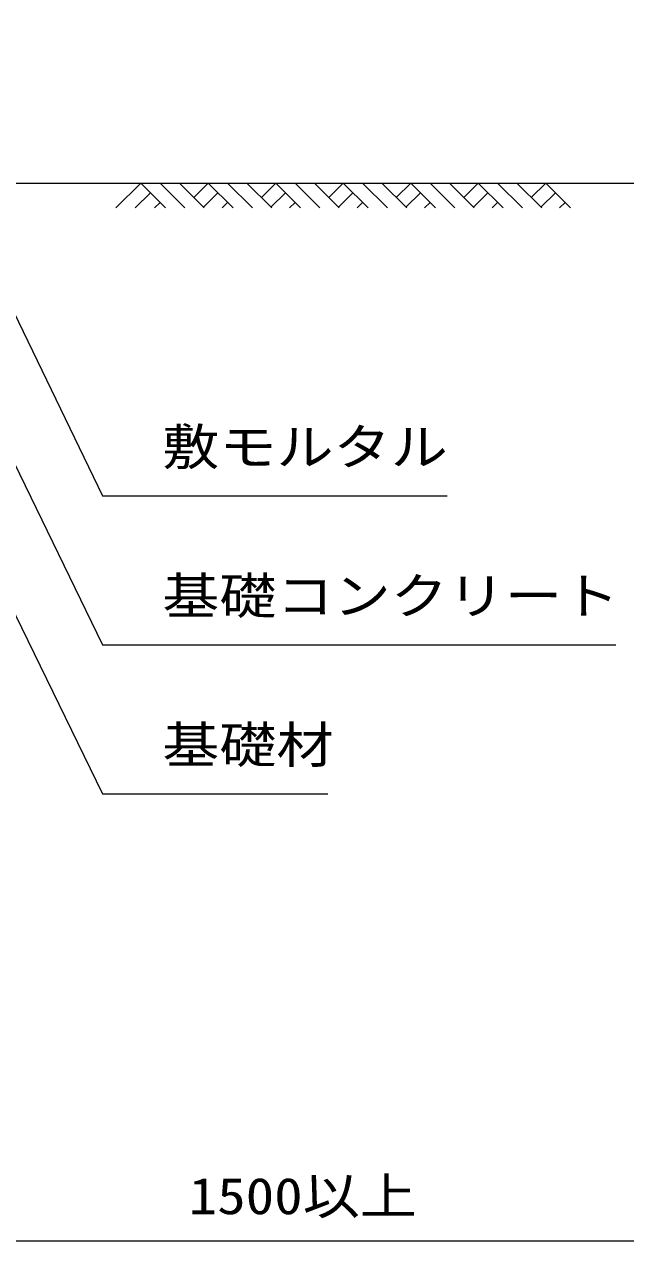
# Model space of a CAD drawing. Units: millimetres at full size; details may follow other scales. Extents: x 0 to 33600, y -111040 to -87280.
# Drawn here: x 28764 to 29975, y -97936 to -95486 of the extents above; entities that cross this region are included whole.
import ezdxf
from ezdxf.enums import TextEntityAlignment as Align

# ---------------------------------------------------------------- set-up
doc = ezdxf.new("R2010")
doc.units = ezdxf.units.MM
doc.header["$LTSCALE"] = 80.0044
for name, color, linetype, lineweight in [('0_2', 4, 'Continuous', 13), ('寸法', 6, 'Continuous', 13), ('ﾊｯﾁﾝｸﾞ', 4, 'Continuous', 9)]:
    doc.layers.add(name, color=color, linetype=linetype, lineweight=lineweight)
doc.styles.add('ＭＳ ゴシック', font='')
doc.styles.get('ＭＳ ゴシック').set_extended_font_data('MS Gothic')

msp = doc.modelspace()

# ---------------------------------------------------------------- linework, layer by layer
at = {"layer": '0_2'}
msp.add_lwpolyline([(28722.5, -95806), (30075, -95806), (30075, -93803)], dxfattribs=at)
at = {"layer": '寸法'}
msp.add_line((28575, -97936), (30075, -97936), dxfattribs=at)
for points in [[(28472, -95506), (28506.84, -95578.01), (28922, -96436), (29615.33, -96436)], [(28397, -95656), (28431.98, -95727.95), (28922, -96736), (29955.33, -96736)], [(28322, -95806), (28357.07, -95877.9), (28922, -97036), (29375.33, -97036)]]:
    msp.add_lwpolyline(points, dxfattribs=at)
at = {"layer": 'ﾊｯﾁﾝｸﾞ'}
for p, q in [((28948.79, -95856), (28998.79, -95806)), ((28987.68, -95856), (29018.23, -95825.44)), ((28998.79, -95806), (29048.79, -95856)), ((29037.68, -95806), (29087.68, -95856)), ((29076.57, -95806), (29126.57, -95856)), ((29105.62, -95835.05), (29134.67, -95806)), ((29125.06, -95854.5), (29154.11, -95825.44)), ((29134.67, -95806), (29184.67, -95856)), ((29173.56, -95806), (29223.56, -95856)), ((29212.45, -95806), (29262.45, -95856)), ((29241.5, -95835.05), (29270.55, -95806)), ((29260.94, -95854.5), (29289.99, -95825.44)), ((29270.55, -95806), (29320.55, -95856)), ((29309.44, -95806), (29359.44, -95856)), ((29348.33, -95806), (29398.33, -95856)), ((29377.38, -95835.05), (29406.43, -95806)), ((29396.83, -95854.5), (29425.88, -95825.44)), ((29406.43, -95806), (29456.43, -95856)), ((29445.32, -95806), (29495.32, -95856)), ((29484.21, -95806), (29534.21, -95856)), ((29513.26, -95835.05), (29542.31, -95806)), ((29532.71, -95854.5), (29561.76, -95825.44)), ((29542.31, -95806), (29592.31, -95856)), ((29581.2, -95806), (29631.2, -95856)), ((29620.09, -95806), (29670.09, -95856)), ((29649.14, -95835.05), (29678.2, -95806)), ((29668.59, -95854.5), (29697.64, -95825.44)), ((29678.2, -95806), (29728.2, -95856)), ((29717.09, -95806), (29767.09, -95856)), ((29755.98, -95806), (29805.98, -95856)), ((29785.03, -95835.05), (29814.08, -95806)), ((29804.47, -95854.5), (29833.52, -95825.44)), ((29814.08, -95806), (29864.08, -95856)), ((29026.57, -95856), (29037.68, -95844.89)), ((29162.45, -95856), (29173.56, -95844.89)), ((29298.33, -95856), (29309.44, -95844.89)), ((29434.21, -95856), (29445.32, -95844.89)), ((29570.09, -95856), (29581.2, -95844.89)), ((29705.98, -95856), (29717.09, -95844.89)), ((29841.86, -95856), (29852.97, -95844.89))]:
    msp.add_line(p, q, dxfattribs=at)

# ---------------------------------------------------------------- texts
at = {"layer": '寸法', "style": 'ＭＳ ゴシック', "width": 1.15}
for s, p in [('敷モルタル', (29042, -96396)), ('基礎コンクリート', (29042, -96696)), ('基礎材', (29042, -96996))]:
    msp.add_text(s, height=73.31, dxfattribs=at).set_placement(p, align=Align.BOTTOM_LEFT)
msp.add_text('1500以上', height=73.31, dxfattribs=at).set_placement((29325, -97846), align=Align.MIDDLE_CENTER)

doc.saveas('drawing.dxf')
